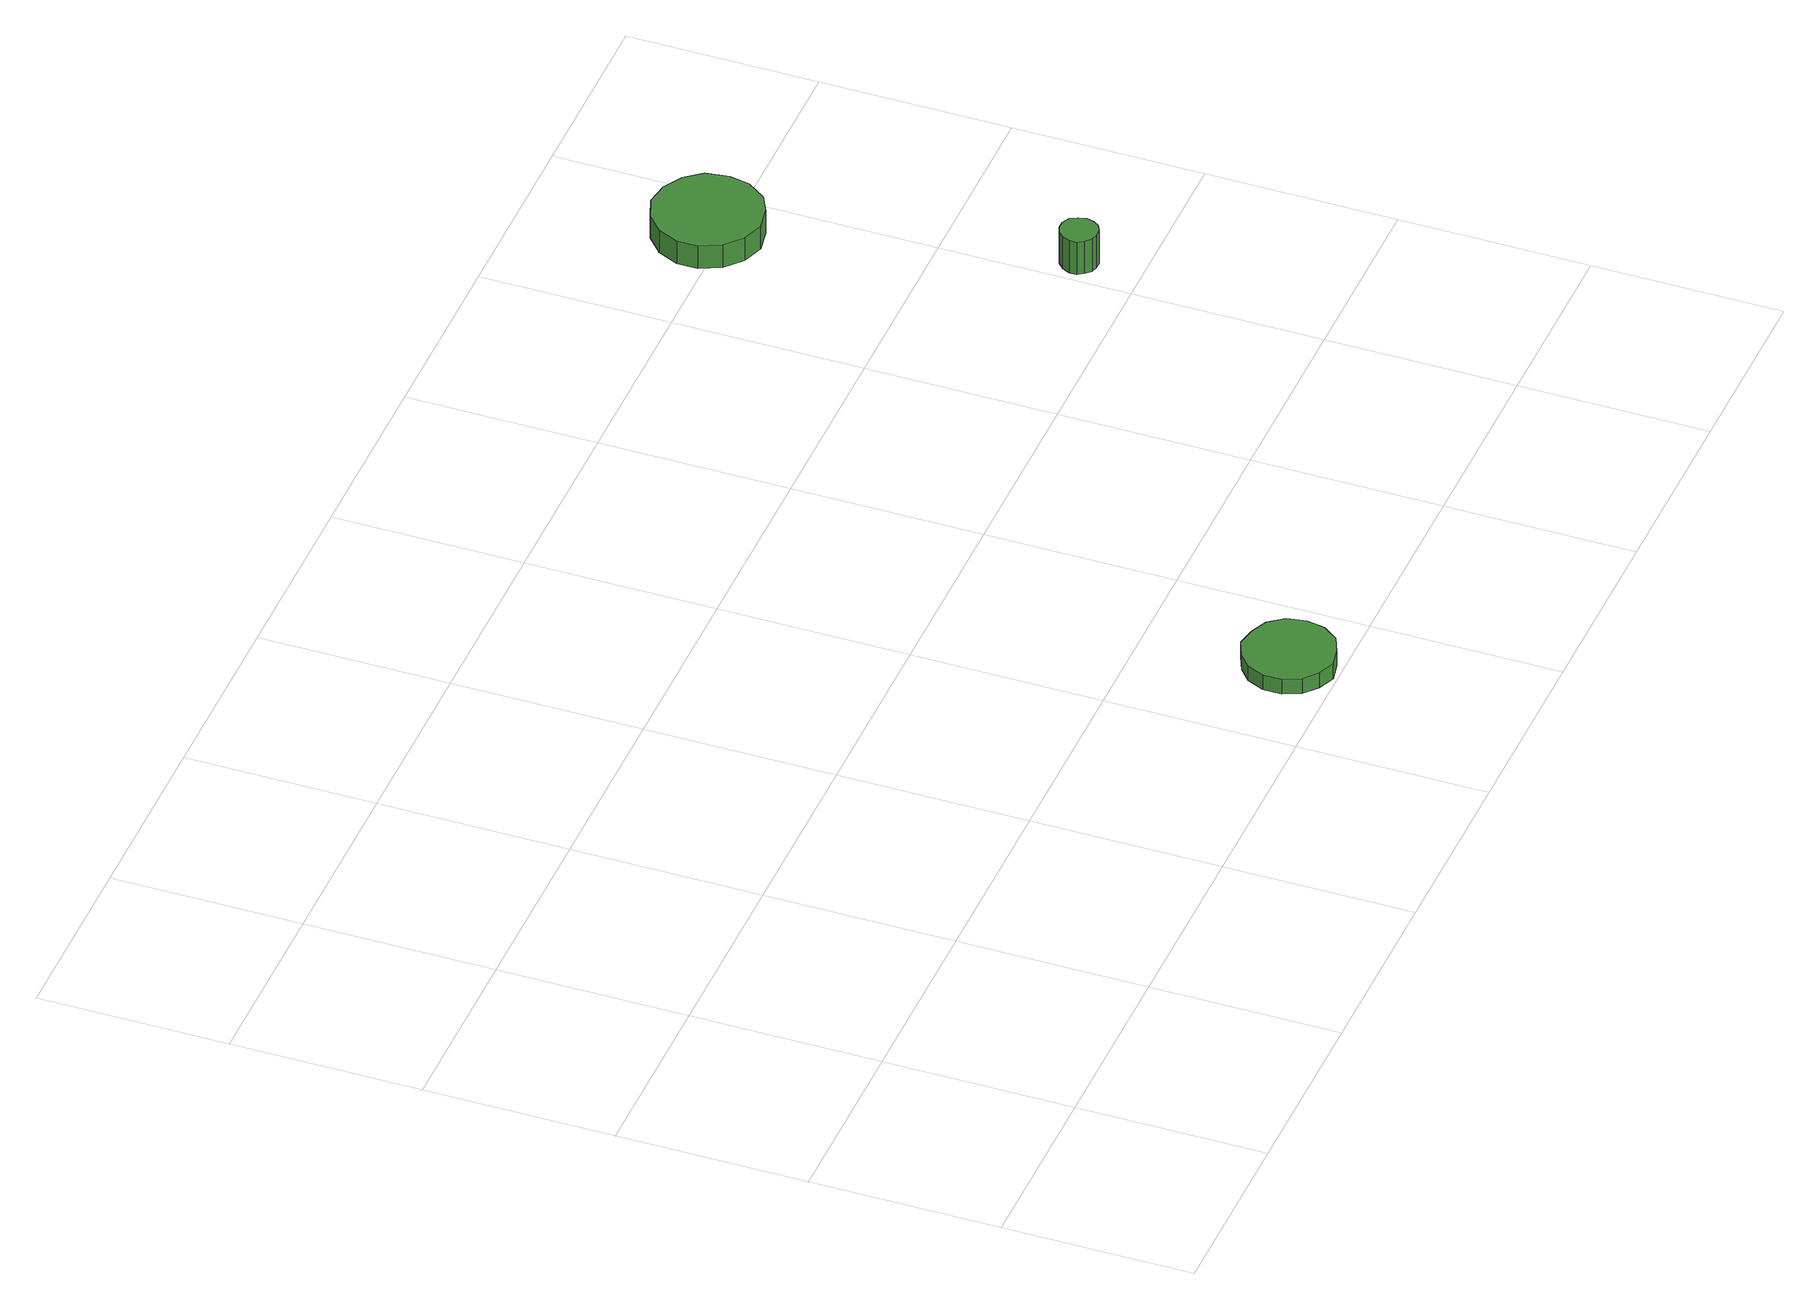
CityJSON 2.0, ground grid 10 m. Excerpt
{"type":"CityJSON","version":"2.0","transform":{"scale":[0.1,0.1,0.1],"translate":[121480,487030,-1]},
"CityObjects":{
"tree1":{"type":"SolitaryVegetationObject","attributes":{"function":"something"}},
"tree2":{"type":"SolitaryVegetationObject","attributes":{"function":"something"},"geometry":[{"type":"MultiSurface","lod":"1","boundaries":[[[0,1,2,3,4,5,6,7,8,9,10,11,12,13,14]],[[15,16,17,18,19,20,21,22,23,24,25,26,27,28,29]],[[0,29,28,1]],[[1,28,27,2]],[[2,27,26,3]],[[3,26,25,4]],[[4,25,24,5]],[[5,24,23,6]],[[6,23,22,7]],[[7,22,21,8]],[[8,21,20,9]],[[9,20,19,10]],[[10,19,18,11]],[[11,18,17,12]],[[12,17,16,13]],[[13,16,15,14]],[[14,15,29,0]]]}]},
"tree3":{"type":"SolitaryVegetationObject","attributes":{"function":"something"}},
"tree4":{"type":"SolitaryVegetationObject","attributes":{"function":"something"}},
"tree5":{"type":"SolitaryVegetationObject","attributes":{"function":"something"},"geometry":[{"type":"MultiSurface","lod":"1","boundaries":[[[30,31,32,33,34,35,36,37,38,39,40,41,42,43,44]],[[45,46,47,48,49,50,51,52,53,54,55,56,57,58,59]],[[30,59,58,31]],[[31,58,57,32]],[[32,57,56,33]],[[33,56,55,34]],[[34,55,54,35]],[[35,54,53,36]],[[36,53,52,37]],[[37,52,51,38]],[[38,51,50,39]],[[39,50,49,40]],[[40,49,48,41]],[[41,48,47,42]],[[42,47,46,43]],[[43,46,45,44]],[[44,45,59,30]]]}]},
"tree6":{"type":"SolitaryVegetationObject","attributes":{"function":"something"},"geometry":[{"type":"MultiSurface","lod":"1","boundaries":[[[60,61,62,63,64,65,66,67,68,69,70,71,72,73,74]],[[75,76,77,78,79,80,81,82,83,84,85,86,87,88,89]],[[60,89,88,61]],[[61,88,87,62]],[[62,87,86,63]],[[63,86,85,64]],[[64,85,84,65]],[[65,84,83,66]],[[66,83,82,67]],[[67,82,81,68]],[[68,81,80,69]],[[69,80,79,70]],[[70,79,78,71]],[[71,78,77,72]],[[72,77,76,73]],[[73,76,75,74]],[[74,75,89,60]]]}]},
"tree7":{"type":"SolitaryVegetationObject","attributes":{"function":"something"}}
},
"vertices":[
[383,26,15],[381,36,15],[375,44,15],[366,48,15],[356,50,15],[347,46,15],[340,40,15],[336,31,15],[336,21,15],[340,12,15],[347,6,15],[356,2,15],[366,4,15],[375,8,15],[381,16,15],[381,16,6],[375,8,6],[366,4,6],[356,2,6],[347,6,6],[340,12,6],[336,21,6],[336,31,6],[340,40,6],[347,46,6],[356,50,6],[366,48,6],[375,44,6],[381,36,6],[383,26,6],
[624,232,26],[623,236,26],[621,240,26],[617,242,26],[613,242,26],[610,241,26],[607,238,26],[605,234,26],[605,230,26],[607,227,26],[610,224,26],[613,223,26],[617,223,26],[621,225,26],[623,228,26],[623,228,6],[621,225,6],[617,223,6],[613,223,6],[610,224,6],[607,227,6],[605,230,6],[605,234,6],[607,238,6],[610,241,6],[613,242,6],[617,242,6],[621,240,6],[623,236,6],[624,232,6],
[600,408,20],[598,420,20],[591,429,20],[581,435,20],[569,437,20],[558,433,20],[549,425,20],[544,414,20],[544,403,20],[549,392,20],[558,384,20],[569,380,20],[581,382,20],[591,387,20],[598,397,20],[598,397,6],[591,387,6],[581,382,6],[569,380,6],[558,384,6],[549,392,6],[544,403,6],[544,414,6],[549,425,6],[558,433,6],[569,437,6],[581,435,6],[591,429,6],[598,420,6],[600,408,6]
]}
